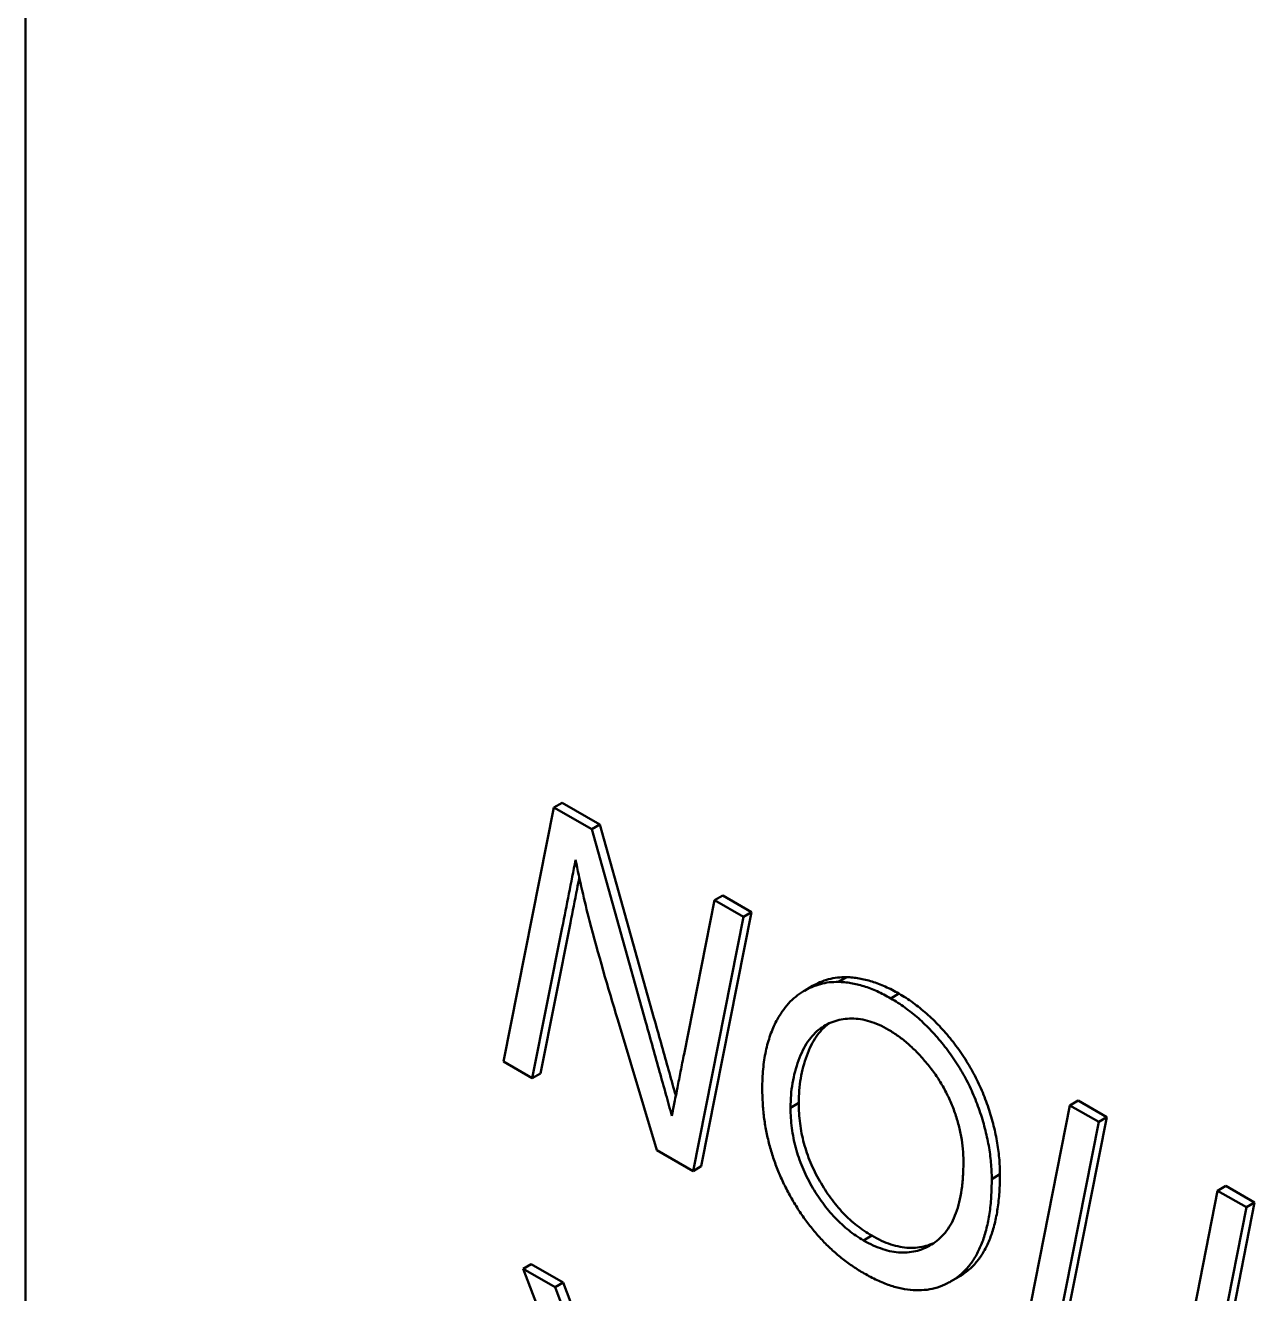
# Model space of a CAD drawing. Header units: millimetres. Extents: x 0 to 420, y 0 to 297.
# Drawn here: x 298.792 to 299.564, y 90.268 to 91.064 of the extents above; entities that cross this region are included whole.
import ezdxf

# ---------------------------------------------------------------- set-up
doc = ezdxf.new("R2010")
doc.units = ezdxf.units.MM
doc.header["$LTSCALE"] = 0.75
doc.layers.add('Visible', color=7, linetype='Continuous', lineweight=50)

msp = doc.modelspace()

# ---------------------------------------------------------------- linework, layer by layer
at = {"layer": 'Visible', "extrusion": (0, 0.816497, 0.57735)}
for p, q in [((298.79227, 87.92612), (298.79227, 92.64277)), ((299.09236, 90.41338), (299.12403, 90.57286)), ((299.12403, 90.57286), (299.12916, 90.57582)), ((299.12403, 90.57286), (299.14778, 90.55915)), ((299.12916, 90.57582), (299.15291, 90.56211)), ((299.14778, 90.55915), (299.15291, 90.56211)), ((299.15291, 90.56211), (299.18683, 90.44086)), ((299.14778, 90.55915), (299.1817, 90.43789)), ((299.20572, 90.41801), (299.22487, 90.51463)), ((299.22487, 90.51463), (299.23001, 90.5176)), ((299.22487, 90.51463), (299.24295, 90.5042)), ((299.23001, 90.5176), (299.24808, 90.50716)), ((299.24808, 90.50716), (299.2165, 90.34763)), ((299.24295, 90.5042), (299.24808, 90.50716)), ((299.12921, 90.49747), (299.11043, 90.40295)), ((299.13434, 90.50043), (299.11556, 90.40591)), ((299.24295, 90.5042), (299.21137, 90.34467)), ((299.30262, 90.46337), (299.30775, 90.46634)), ((299.28129, 90.45787), (299.28642, 90.46083)), ((299.33546, 90.45306), (299.34059, 90.45603)), ((299.18858, 90.35783), (299.16409, 90.43948)), ((299.11043, 90.40295), (299.09236, 90.41338)), ((299.11043, 90.40295), (299.11556, 90.40591)), ((299.27255, 90.38441), (299.27768, 90.38737)), ((299.41632, 90.22634), (299.4479, 90.38587)), ((299.4479, 90.38587), (299.45303, 90.38883)), ((299.4479, 90.38587), (299.46597, 90.37544)), ((299.45303, 90.38883), (299.4711, 90.3784)), ((299.4711, 90.3784), (299.43952, 90.21887)), ((299.46597, 90.37544), (299.4711, 90.3784)), ((299.46597, 90.37544), (299.43439, 90.21591)), ((299.21137, 90.34467), (299.18858, 90.35783)), ((299.21137, 90.34467), (299.2165, 90.34763)), ((299.39887, 90.33961), (299.404, 90.34258)), ((299.51281, 90.19114), (299.54066, 90.33231)), ((299.54066, 90.33231), (299.54579, 90.33528)), ((299.54066, 90.33231), (299.55873, 90.32188)), ((299.54579, 90.33528), (299.56387, 90.32484)), ((299.56387, 90.32484), (299.53602, 90.18367)), ((299.55873, 90.32188), (299.56387, 90.32484)), ((299.55873, 90.32188), (299.53089, 90.18071)), ((299.31838, 90.30112), (299.32351, 90.30408)), ((299.10469, 90.2833), (299.10983, 90.28627)), ((299.10469, 90.2833), (299.12477, 90.27171)), ((299.15508, 90.15105), (299.10469, 90.2833)), ((299.10983, 90.28627), (299.1299, 90.27468)), ((299.12477, 90.27171), (299.1299, 90.27468)), ((299.1299, 90.27468), (299.174, 90.15898)), ((299.37302, 90.27526), (299.37816, 90.27822)), ((299.12477, 90.27171), (299.16887, 90.15602))]:
    msp.add_line(p, q, dxfattribs=at)
at = {"layer": 'Visible'}
for centre, radius, start, end in [((299.96369, 90.70841), 0.84306, 191.52718, 194.18988), ((301.01932, 91.00202), 1.93863, 194.95485, 196.86829)]:
    msp.add_arc(centre, radius, start, end, dxfattribs=at)
at = {"layer": 'Visible', "extrusion": (4.16274e-09, -8.25973e-10, -1)}
msp.add_open_spline([(299.13763, 90.53993), (299.13623, 90.53286), (299.13344, 90.51869), (299.13062, 90.50455), (299.12921, 90.49747)], degree=3, knots=[0, 0, 0, 0, 0.499565, 1, 1, 1, 1], dxfattribs=at)
at = {"layer": 'Visible', "extrusion": (1.19185e-08, -2.36932e-09, -1)}
msp.add_open_spline([(299.13999, 90.52886), (299.13952, 90.52646), (299.13764, 90.51698), (299.13575, 90.50751), (299.13434, 90.50043)], degree=3, knots=[0.3304168, 0.3304168, 0.3304168, 0.3304168, 0.4995649, 1, 1, 1, 1], dxfattribs=at)
at = {"layer": 'Visible'}
for points, knots in [([(299.28642, 90.46083), (299.28791, 90.46169), (299.29113, 90.4633), (299.29631, 90.4651), (299.30188, 90.46624), (299.30581, 90.4663), (299.30775, 90.46634)], [0.5382712, 0.5382712, 0.5382712, 0.5382712, 0.648407, 0.7690782, 0.8855624, 1, 1, 1, 1]), ([(299.30775, 90.46634), (299.30904, 90.46629), (299.31161, 90.4662), (299.31559, 90.46561), (299.31961, 90.46481), (299.32369, 90.46365), (299.32782, 90.46224), (299.33203, 90.46049), (299.33629, 90.45842), (299.33915, 90.45683), (299.34059, 90.45603)], [0, 0, 0, 0, 0.125525, 0.250777, 0.37478, 0.498503, 0.622576, 0.747218, 0.872874, 1, 1, 1, 1]), ([(299.26376, 90.43891), (299.26491, 90.44092), (299.26719, 90.44487), (299.27124, 90.44993), (299.27571, 90.45421), (299.28061, 90.45762), (299.28579, 90.46026), (299.29118, 90.46214), (299.29675, 90.46327), (299.30067, 90.46334), (299.30262, 90.46337)], [0, 0, 0, 0, 0.135348, 0.266964, 0.396515, 0.524227, 0.648407, 0.769078, 0.885562, 1, 1, 1, 1]), ([(299.30262, 90.46337), (299.30391, 90.46333), (299.30648, 90.46324), (299.31046, 90.46264), (299.31447, 90.46185), (299.31856, 90.46069), (299.32269, 90.45928), (299.32689, 90.45752), (299.33116, 90.45546), (299.33402, 90.45387), (299.33546, 90.45306)], [0, 0, 0, 0, 0.125525, 0.250777, 0.37478, 0.498503, 0.622576, 0.747218, 0.872874, 1, 1, 1, 1]), ([(299.25479, 90.39634), (299.25482, 90.39844), (299.25489, 90.40262), (299.25528, 90.40867), (299.25601, 90.4144), (299.25698, 90.41988), (299.25825, 90.42507), (299.25981, 90.42997), (299.2616, 90.43463), (299.26304, 90.43748), (299.26376, 90.43891)], [0, 0, 0, 0, 0.129451, 0.257029, 0.382476, 0.507529, 0.631137, 0.7537, 0.876978, 1, 1, 1, 1]), ([(299.3341, 90.43334), (299.33209, 90.43443), (299.3281, 90.4366), (299.3222, 90.43871), (299.31643, 90.44012), (299.31087, 90.4405), (299.30552, 90.44011), (299.30043, 90.43892), (299.29564, 90.43693), (299.29114, 90.43416), (299.28701, 90.43055), (299.28336, 90.42596), (299.28014, 90.4205), (299.27748, 90.41415), (299.27531, 90.40726), (299.27373, 90.39997), (299.27272, 90.39241), (299.27261, 90.38706), (299.27255, 90.38441)], [0, 0, 0, 0, 0.056934, 0.113201, 0.169742, 0.226928, 0.285142, 0.343532, 0.403069, 0.463886, 0.526757, 0.590969, 0.657978, 0.727863, 0.798589, 0.866979, 0.934055, 1, 1, 1, 1]), ([(299.2969, 90.43739), (299.29674, 90.43727), (299.29509, 90.43609), (299.29214, 90.43351), (299.28849, 90.42892), (299.28527, 90.42346), (299.28261, 90.41711), (299.28045, 90.41022), (299.27886, 90.40293), (299.27786, 90.39538), (299.27774, 90.39003), (299.27768, 90.38737)], [0.456724, 0.456724, 0.456724, 0.456724, 0.4638856, 0.5267574, 0.5909686, 0.657978, 0.7278627, 0.7985887, 0.8669794, 0.9340548, 1, 1, 1, 1]), ([(299.31872, 90.28041), (299.31641, 90.2818), (299.31188, 90.28451), (299.30527, 90.28941), (299.29897, 90.29469), (299.29301, 90.30049), (299.2874, 90.30679), (299.28208, 90.31353), (299.27714, 90.32081), (299.27252, 90.32847), (299.26837, 90.33647), (299.26469, 90.34465), (299.26165, 90.35298), (299.25909, 90.36144), (299.25717, 90.37002), (299.25578, 90.37873), (299.25494, 90.38759), (299.25484, 90.39338), (299.25479, 90.39634)], [0, 0, 0, 0, 0.06557, 0.128735, 0.18968, 0.249063, 0.307551, 0.365938, 0.424966, 0.48518, 0.545743, 0.60627, 0.667126, 0.728998, 0.792845, 0.858811, 0.927708, 1, 1, 1, 1]), ([(299.27768, 90.38737), (299.27772, 90.38523), (299.2778, 90.38106), (299.27844, 90.37467), (299.27943, 90.36839), (299.28089, 90.36218), (299.28275, 90.35607), (299.28503, 90.35004), (299.28774, 90.34411), (299.29081, 90.33833), (299.2942, 90.33278), (299.29782, 90.32756), (299.3016, 90.32267), (299.3056, 90.31817), (299.30982, 90.31407), (299.31421, 90.31032), (299.3188, 90.30695), (299.32192, 90.30505), (299.32351, 90.30408)], [0, 0, 0, 0, 0.072789, 0.14192, 0.208674, 0.272904, 0.335142, 0.396976, 0.458204, 0.519861, 0.580881, 0.640702, 0.699219, 0.757526, 0.816322, 0.875985, 0.937009, 1, 1, 1, 1]), ([(299.27255, 90.38441), (299.27259, 90.38227), (299.27267, 90.3781), (299.27331, 90.37171), (299.2743, 90.36543), (299.27576, 90.35922), (299.27762, 90.35311), (299.2799, 90.34708), (299.28261, 90.34114), (299.28568, 90.33536), (299.28907, 90.32982), (299.29269, 90.3246), (299.29647, 90.3197), (299.30047, 90.31521), (299.30469, 90.31111), (299.30908, 90.30735), (299.31367, 90.30398), (299.31679, 90.30208), (299.31838, 90.30112)], [0, 0, 0, 0, 0.072789, 0.14192, 0.208674, 0.272904, 0.335142, 0.396976, 0.458204, 0.519861, 0.580881, 0.640702, 0.699219, 0.757526, 0.816322, 0.875985, 0.937009, 1, 1, 1, 1])]:
    msp.add_open_spline(points, degree=3, knots=knots, dxfattribs=at)
at = {"layer": 'Visible', "extrusion": (-1.7199e-12, -1.337e-12, -1)}
msp.add_open_spline([(299.33546, 90.45306), (299.33696, 90.45218), (299.33993, 90.45042), (299.34433, 90.44735), (299.34863, 90.4441), (299.35282, 90.44058), (299.3569, 90.43677), (299.36091, 90.43277), (299.36478, 90.42844), (299.36858, 90.42394), (299.37216, 90.41918), (299.37558, 90.41433), (299.37875, 90.40933), (299.38171, 90.4042), (299.38444, 90.39898), (299.38693, 90.39362), (299.3892, 90.38816), (299.39124, 90.3826), (299.39301, 90.37702), (299.39458, 90.37146), (299.39591, 90.36598), (299.397, 90.36056), (299.39783, 90.35522), (299.39841, 90.34993), (299.3988, 90.34471), (299.39884, 90.34131), (299.39887, 90.33961)], degree=3, knots=[0, 0, 0, 0, 0.04374, 0.086472, 0.128617, 0.17039, 0.211696, 0.252916, 0.294456, 0.336259, 0.377879, 0.418789, 0.459555, 0.499789, 0.540555, 0.581047, 0.622505, 0.664309, 0.706393, 0.748493, 0.790068, 0.831544, 0.873361, 0.915079, 0.957458, 1, 1, 1, 1], dxfattribs=at)
at = {"layer": 'Visible', "extrusion": (8.655e-13, 1.11e-12, -1)}
msp.add_open_spline([(299.34059, 90.45603), (299.34209, 90.45514), (299.34506, 90.45339), (299.34946, 90.45031), (299.35376, 90.44706), (299.35795, 90.44354), (299.36203, 90.43974), (299.36604, 90.43574), (299.36991, 90.4314), (299.37371, 90.4269), (299.37729, 90.42214), (299.38072, 90.41729), (299.38388, 90.41229), (299.38684, 90.40717), (299.38957, 90.40195), (299.39206, 90.39658), (299.39433, 90.39112), (299.39637, 90.38556), (299.39814, 90.37998), (299.39971, 90.37443), (299.40105, 90.36894), (299.40213, 90.36352), (299.40296, 90.35818), (299.40354, 90.3529), (299.40393, 90.34767), (299.40397, 90.34428), (299.404, 90.34258)], degree=3, knots=[0, 0, 0, 0, 0.04374, 0.086472, 0.128617, 0.17039, 0.211696, 0.252916, 0.294456, 0.336259, 0.377879, 0.418789, 0.459555, 0.499789, 0.540555, 0.581047, 0.622505, 0.664309, 0.706393, 0.748493, 0.790068, 0.831544, 0.873361, 0.915079, 0.957458, 1, 1, 1, 1], dxfattribs=at)
at = {"layer": 'Visible', "extrusion": (3.03486e-09, 8.48894e-10, -1)}
msp.add_open_spline([(299.1817, 90.4379), (299.18319, 90.43259), (299.18611, 90.42227), (299.19028, 90.40721), (299.19427, 90.39299), (299.19683, 90.38379), (299.19807, 90.37934)], degree=3, knots=[0, 0, 0, 0, 0.271451, 0.528715, 0.771645, 1, 1, 1, 1], dxfattribs=at)
at = {"layer": 'Visible', "extrusion": (2.86154e-09, 8e-10, -1)}
msp.add_open_spline([(299.18683, 90.44086), (299.18833, 90.43556), (299.19124, 90.42523), (299.19541, 90.41018), (299.19851, 90.39914), (299.20019, 90.39313), (299.20054, 90.39185)], degree=3, knots=[0, 0, 0, 0, 0.2714514, 0.528715, 0.7716454, 0.8368045, 0.8368045, 0.8368045, 0.8368045], dxfattribs=at)
at = {"layer": 'Visible', "extrusion": (9.9538e-12, 5.151e-12, -1)}
msp.add_open_spline([(299.3811, 90.35079), (299.38103, 90.35334), (299.3809, 90.35836), (299.37977, 90.36625), (299.378, 90.37421), (299.37587, 90.38093), (299.37384, 90.38625), (299.37212, 90.39019), (299.37025, 90.39406), (299.36817, 90.39785), (299.36595, 90.40157), (299.36353, 90.40521), (299.36093, 90.40879), (299.35725, 90.41339), (299.35246, 90.41881), (299.34646, 90.42451), (299.34033, 90.42947), (299.33619, 90.43205), (299.3341, 90.43334)], degree=3, knots=[0, 0, 0, 0, 0.086713, 0.170424, 0.253503, 0.336156, 0.377683, 0.418195, 0.458822, 0.499477, 0.540111, 0.58125, 0.623132, 0.665987, 0.75133, 0.834629, 0.916948, 1, 1, 1, 1], dxfattribs=at)
at = {"layer": 'Visible', "extrusion": (2.86259e-09, -5.65389e-10, 1)}
msp.add_open_spline([(299.19807, 90.37934), (299.19863, 90.38218), (299.19978, 90.38811), (299.20166, 90.39736), (299.2036, 90.40745), (299.205, 90.4144), (299.20572, 90.41801)], degree=3, knots=[0, 0, 0, 0, 0.21975, 0.459511, 0.71975, 1, 1, 1, 1], dxfattribs=at)
at = {"layer": 'Visible', "extrusion": (8.376e-13, 1.517e-12, -1)}
msp.add_open_spline([(299.31838, 90.30112), (299.32042, 90.30001), (299.32446, 90.2978), (299.33041, 90.29552), (299.33619, 90.29399), (299.34179, 90.29334), (299.34719, 90.29354), (299.35243, 90.29451), (299.35743, 90.29642), (299.36224, 90.29906), (299.36667, 90.30256), (299.37056, 90.30691), (299.37383, 90.31213), (299.37648, 90.31822), (299.37859, 90.32511), (299.38005, 90.33287), (299.38092, 90.34147), (299.38104, 90.34763), (299.3811, 90.35079)], degree=3, knots=[0, 0, 0, 0, 0.056367, 0.111664, 0.166499, 0.221883, 0.277844, 0.335488, 0.395082, 0.45761, 0.521172, 0.584417, 0.648522, 0.713569, 0.780943, 0.85081, 0.923465, 1, 1, 1, 1], dxfattribs=at)
at = {"layer": 'Visible', "extrusion": (1.274e-13, -1.8527e-12, -1)}
msp.add_open_spline([(299.39887, 90.33961), (299.39879, 90.33582), (299.39865, 90.32839), (299.39757, 90.31803), (299.39572, 90.30867), (299.39316, 90.30028), (299.38989, 90.29285), (299.38586, 90.28644), (299.38108, 90.28103), (299.37562, 90.27665), (299.36964, 90.2733), (299.36329, 90.27102), (299.35664, 90.26979), (299.34965, 90.26971), (299.34237, 90.27068), (299.33475, 90.2728), (299.32683, 90.27599), (299.32144, 90.27893), (299.31872, 90.28041)], degree=3, knots=[0, 0, 0, 0, 0.073381, 0.143531, 0.211208, 0.27664, 0.340385, 0.403152, 0.465616, 0.528636, 0.590764, 0.65065, 0.709022, 0.766389, 0.82352, 0.881009, 0.939765, 1, 1, 1, 1], dxfattribs=at)
at = {"layer": 'Visible', "extrusion": (-1.50218e-11, 4.7067e-12, -1)}
msp.add_open_spline([(299.404, 90.34258), (299.40393, 90.33878), (299.40379, 90.33135), (299.4027, 90.32099), (299.40085, 90.31164), (299.39829, 90.30324), (299.39502, 90.29581), (299.391, 90.2894), (299.38621, 90.28399), (299.38179, 90.28045), (299.379, 90.2787), (299.37816, 90.27822)], degree=3, knots=[0, 0, 0, 0, 0.0733811, 0.1435305, 0.2112081, 0.2766403, 0.340385, 0.4031519, 0.4656159, 0.5286357, 0.5548188, 0.5548188, 0.5548188, 0.5548188], dxfattribs=at)
at = {"layer": 'Visible', "extrusion": (3.3044e-12, 2.27242e-11, -1)}
msp.add_open_spline([(299.32351, 90.30408), (299.32555, 90.30297), (299.32959, 90.30076), (299.33554, 90.29848), (299.34133, 90.29695), (299.34692, 90.2963), (299.35232, 90.2965), (299.35756, 90.29747), (299.36095, 90.29876), (299.36267, 90.29956), (299.36279, 90.29962)], degree=3, knots=[0, 0, 0, 0, 0.0563671, 0.1116635, 0.166499, 0.2218831, 0.2778443, 0.3354884, 0.3950825, 0.3995611, 0.3995611, 0.3995611, 0.3995611], dxfattribs=at)

doc.saveas('drawing.dxf')
